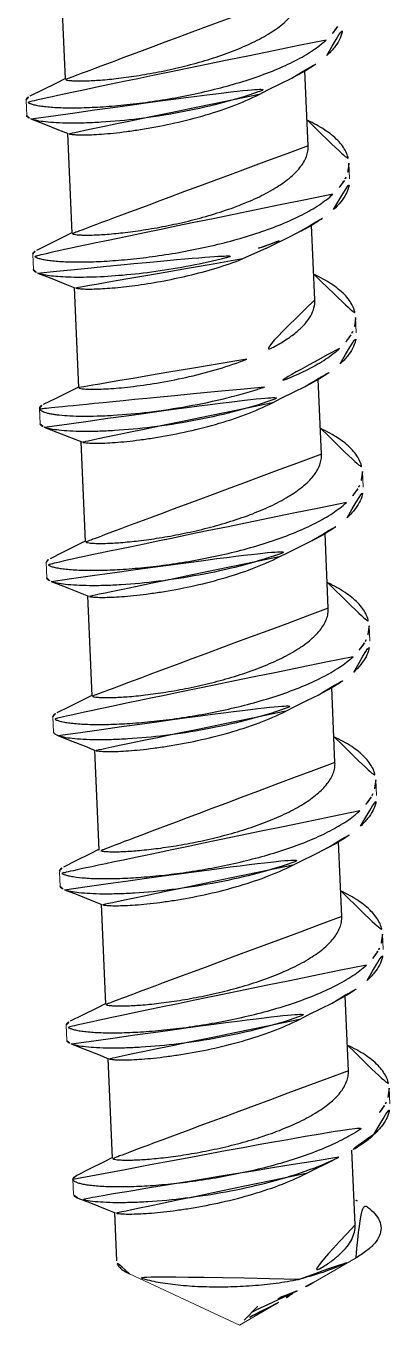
# Model space of a CAD drawing. Extents: x 16296675204 to 16296683393, y -37409618576 to -37409617244.
# Drawn here: x 16296678425.35 to 16296678429.9, y -37409617553.48 to -37409617537.21 of the extents above; entities that cross this region are included whole.
import ezdxf

# ---------------------------------------------------------------- set-up
doc = ezdxf.new("R2010")
doc.units = 0
doc.header["$LTSCALE"] = 10
doc.header["$MEASUREMENT"] = 0
doc.linetypes.add('ACAD_ISO02W100', pattern=[15, 12, -3])
doc.layers.get('0').update_dxf_attribs({"linetype": 'CONTINUOUS'})
doc.layers.add('虚线', color=8, linetype='ACAD_ISO02W100', lineweight=20)

msp = doc.modelspace()

# ---------------------------------------------------------------- linework, layer by layer
at = {"color": 7, "linetype": 'Continuous'}
for p, q in [((16296678425.78232, -37409617536.626328), (16296678425.836651, -37409617537.876808)), ((16296678428.875771, -37409617538.711937), (16296678428.83507, -37409617537.77536)), ((16296678425.75392, -37409617538.511848), (16296678425.875719, -37409617538.560852)), ((16296678425.866211, -37409617538.557022), (16296678425.92054, -37409617539.807503)), ((16296678428.95965, -37409617540.642632), (16296678428.918909, -37409617539.704826)), ((16296678428.346649, -37409617539.999779), (16296678428.0553, -37409617540.129578)), ((16296678425.834101, -37409617540.441063), (16296678425.9596, -37409617540.491539)), ((16296678425.95009, -37409617540.487717), (16296678426.004419, -37409617541.738197)), ((16296678429.043539, -37409617542.573334), (16296678429.00284, -37409617541.636658)), ((16296678425.91798, -37409617542.371758), (16296678426.043489, -37409617542.422234)), ((16296678426.033979, -37409617542.418411), (16296678426.08831, -37409617543.668892)), ((16296678429.12742, -37409617544.504013), (16296678429.086729, -37409617543.567551)), ((16296678426.001869, -37409617544.302452), (16296678426.127371, -37409617544.352928)), ((16296678426.117861, -37409617544.349098), (16296678426.17219, -37409617545.599586)), ((16296678429.211309, -37409617546.434708), (16296678429.17058, -37409617545.497429)), ((16296678425.69154, -37409617546.055687), (16296678425.699961, -37409617546.073448)), ((16296678425.699961, -37409617546.073448), (16296678425.743759, -37409617546.099136)), ((16296678426.085751, -37409617546.233147), (16296678426.21126, -37409617546.283623)), ((16296678426.20174, -37409617546.279793), (16296678426.256069, -37409617547.530281)), ((16296678429.295191, -37409617548.365402), (16296678429.25449, -37409617547.428726)), ((16296678426.2621, -37409617547.536873), (16296678426.256069, -37409617547.530281)), ((16296678425.775459, -37409617547.811073), (16296678425.767031, -37409617547.793312)), ((16296678426.16964, -37409617548.163841), (16296678426.295139, -37409617548.214317)), ((16296678426.285629, -37409617548.210487), (16296678426.33996, -37409617549.460968)), ((16296678429.37907, -37409617550.296097), (16296678429.33839, -37409617549.359642)), ((16296678426.253519, -37409617550.094528), (16296678426.37903, -37409617550.144997)), ((16296678426.369511, -37409617550.141182), (16296678426.42384, -37409617551.391663)), ((16296678429.462959, -37409617552.226791), (16296678429.422279, -37409617551.290558)), ((16296678426.33741, -37409617552.025223), (16296678426.46291, -37409617552.075699)), ((16296678426.4534, -37409617552.071877), (16296678426.47963, -37409617552.675652)), ((16296678428.56551, -37409617553.131882), (16296678428.73831, -37409617553.051491)), ((16296678428.370319, -37409617553.223503), (16296678428.56551, -37409617553.131882)), ((16296678428.503229, -37409617553.19957), (16296678428.495991, -37409617553.203728)), ((16296678428.073851, -37409617553.421577), (16296678428.248341, -37409617553.243492)), ((16296678428.25539, -37409617553.278488), (16296678428.17395, -37409617553.318123)), ((16296678428.25539, -37409617553.278488), (16296678428.281269, -37409617553.265984)), ((16296678428.281269, -37409617553.265984), (16296678428.370319, -37409617553.223503))]:
    msp.add_line(p, q, dxfattribs=at)
for points in [[(16296678425.83481, -37409617537.873177), (16296678425.728571, -37409617537.927063), (16296678425.551041, -37409617538.015663), (16296678425.39587, -37409617538.092033)], [(16296678428.26276, -37409617538.069092), (16296678428.372061, -37409617538.013687), (16296678428.53355, -37409617537.933128), (16296678428.67214, -37409617537.864937)], [(16296678425.408199, -37409617538.376373), (16296678425.57159, -37409617538.439827), (16296678425.75392, -37409617538.511848)], [(16296678425.918699, -37409617539.803871), (16296678425.81245, -37409617539.85775), (16296678425.63493, -37409617539.946358), (16296678425.479759, -37409617540.022728)], [(16296678428.346649, -37409617539.999779), (16296678428.45594, -37409617539.944382), (16296678428.617439, -37409617539.863823), (16296678428.75602, -37409617539.795639)], [(16296678425.492109, -37409617540.307068), (16296678425.649639, -37409617540.368248), (16296678425.834101, -37409617540.441063)], [(16296678426.002581, -37409617541.734573), (16296678425.896339, -37409617541.788437), (16296678425.718809, -37409617541.877052), (16296678425.563641, -37409617541.953423)], [(16296678428.430531, -37409617541.930473), (16296678428.539829, -37409617541.875069), (16296678428.701321, -37409617541.794518), (16296678428.839911, -37409617541.726334)], [(16296678425.575991, -37409617542.237762), (16296678425.733521, -37409617542.298943), (16296678425.91798, -37409617542.371758)], [(16296678426.08646, -37409617543.66526), (16296678425.980221, -37409617543.719139), (16296678425.8027, -37409617543.807747), (16296678425.64752, -37409617543.884109)], [(16296678428.51442, -37409617543.861168), (16296678428.623711, -37409617543.805763), (16296678428.78521, -37409617543.725212), (16296678428.92379, -37409617543.657021)], [(16296678425.65988, -37409617544.168457), (16296678425.81741, -37409617544.229637), (16296678426.001869, -37409617544.302452)], [(16296678426.170349, -37409617545.595947), (16296678426.0641, -37409617545.649834), (16296678425.88658, -37409617545.738426), (16296678425.731409, -37409617545.814796)], [(16296678428.598301, -37409617545.791862), (16296678428.7076, -37409617545.736458), (16296678428.869089, -37409617545.655907), (16296678429.007681, -37409617545.587723)], [(16296678425.743759, -37409617546.099136), (16296678425.901291, -37409617546.160332), (16296678426.085751, -37409617546.233147)], [(16296678428.68219, -37409617547.722557), (16296678428.791479, -37409617547.667152), (16296678428.95298, -37409617547.586594), (16296678429.09156, -37409617547.51841)], [(16296678426.25423, -37409617547.526649), (16296678426.147989, -37409617547.580521), (16296678425.97047, -37409617547.669128), (16296678425.81529, -37409617547.745499)], [(16296678425.82765, -37409617548.029839), (16296678425.98518, -37409617548.091019), (16296678426.16964, -37409617548.163841)], [(16296678426.33812, -37409617549.457336), (16296678426.231871, -37409617549.511223), (16296678426.05435, -37409617549.599823), (16296678425.899179, -37409617549.676193)], [(16296678428.766069, -37409617549.653252), (16296678428.87537, -37409617549.597847), (16296678429.03686, -37409617549.517288), (16296678429.175449, -37409617549.449097)], [(16296678425.91153, -37409617549.960533), (16296678426.069059, -37409617550.021713), (16296678426.253519, -37409617550.094528)], [(16296678426.422001, -37409617551.388031), (16296678426.31576, -37409617551.44191), (16296678426.138241, -37409617551.530518), (16296678425.983061, -37409617551.606888)], [(16296678428.84996, -37409617551.583939), (16296678428.959249, -37409617551.528542), (16296678429.120741, -37409617551.447983), (16296678429.259331, -37409617551.379799)], [(16296678425.99542, -37409617551.891228), (16296678426.152941, -37409617551.952408), (16296678426.33741, -37409617552.025223)]]:
    msp.add_lwpolyline(points, dxfattribs=at)
msp.add_arc((16296678428.54269, -37409617553.833763), 2.130513, 63.614215, 64.7460272, dxfattribs=at)
for points, knots in [([(16296678428.79188, -37409617536.781242), (16296678428.792879, -37409617536.804039), (16296678428.789841, -37409617536.850853), (16296678428.76314, -37409617536.94696), (16296678428.68861, -37409617537.067368), (16296678428.55146, -37409617537.199127), (16296678428.368891, -37409617537.323898), (16296678428.14706, -37409617537.439796), (16296678427.89394, -37409617537.545067), (16296678427.618971, -37409617537.637932), (16296678427.332581, -37409617537.717102), (16296678427.045759, -37409617537.781792), (16296678426.769541, -37409617537.831787), (16296678426.51458, -37409617537.86747), (16296678426.29073, -37409617537.88974), (16296678426.12763, -37409617537.899063), (16296678426.019171, -37409617537.900627), (16296678425.95631, -37409617537.899513), (16296678425.906509, -37409617537.896393), (16296678425.87381, -37409617537.892433), (16296678425.854219, -37409617537.887917), (16296678425.844311, -37409617537.884613), (16296678425.836821, -37409617537.880318), (16296678425.83666, -37409617537.876808)], [0, 0, 0, 0, 0.020473379, 0.041728798, 0.088965914, 0.145235111, 0.211407373, 0.286735407, 0.369456346, 0.45715445, 0.547003048, 0.635953711, 0.72089852, 0.798816075, 0.866904958, 0.922705167, 0.945348959, 0.964216136, 0.979137713, 0.990017197, 0.993933035, 0.996848199, 1, 1, 1, 1]), ([(16296678429.109909, -37409617537.580978), (16296678429.142019, -37409617537.551308), (16296678429.19931, -37409617537.491524), (16296678429.26543, -37409617537.39386), (16296678429.304649, -37409617537.294273), (16296678429.311701, -37409617537.226303), (16296678429.31027, -37409617537.193817)], [0, 0, 0, 0, 0.292041526, 0.550741374, 0.78281625, 1, 1, 1, 1]), ([(16296678429.24317, -37409617537.217361), (16296678429.23457, -37409617537.232117), (16296678429.194201, -37409617537.294312), (16296678429.143379, -37409617537.349243), (16296678429.101521, -37409617537.387909)], [0, 0, 0, 0, 0.230554103, 1, 1, 1, 1]), ([(16296678429.101521, -37409617537.387909), (16296678429.04888, -37409617537.436539), (16296678428.924971, -37409617537.530228), (16296678428.7097, -37409617537.653542), (16296678428.45657, -37409617537.768417), (16296678428.06773, -37409617537.911598), (16296678427.541361, -37409617538.053543), (16296678427.001141, -37409617538.151123), (16296678426.57674, -37409617538.202667), (16296678426.285009, -37409617538.226807), (16296678426.022421, -37409617538.237877), (16296678425.82522, -37409617538.237259), (16296678425.687611, -37409617538.230598), (16296678425.601151, -37409617538.223427), (16296678425.52664, -37409617538.213997), (16296678425.46501, -37409617538.202904), (16296678425.415371, -37409617538.189568), (16296678425.37586, -37409617538.17453), (16296678425.348301, -37409617538.154587), (16296678425.34762, -37409617538.139877)], [0, 0, 0, 0, 0.054597863, 0.117772364, 0.188714815, 0.266126351, 0.433268236, 0.603274144, 0.683953964, 0.758925557, 0.826238258, 0.884142891, 0.909099898, 0.931175109, 0.95025002, 0.966227437, 0.979060216, 0.988785799, 1, 1, 1, 1]), ([(16296678428.67214, -37409617537.864937), (16296678428.756639, -37409617537.823593), (16296678428.90987, -37409617537.7397), (16296678429.05093, -37409617537.635468), (16296678429.109909, -37409617537.580978)], [0, 0, 0, 0, 0.539521217, 1, 1, 1, 1]), ([(16296678425.408211, -37409617538.376373), (16296678425.432421, -37409617538.385712), (16296678425.49275, -37409617538.400719), (16296678425.59894, -37409617538.416168), (16296678425.734409, -37409617538.426613), (16296678425.896811, -37409617538.431152), (16296678426.083509, -37409617538.428917), (16296678426.37192, -37409617538.415497), (16296678426.767309, -37409617538.377838), (16296678427.263491, -37409617538.301292), (16296678427.7652, -37409617538.191551), (16296678428.23904, -37409617538.050926), (16296678428.536091, -37409617537.931534), (16296678428.67214, -37409617537.864937)], [0, 0, 0, 0, 0.023274835, 0.055459237, 0.096230148, 0.145031457, 0.201128559, 0.263646902, 0.403927526, 0.557104088, 0.713663413, 0.864151134, 1, 1, 1, 1]), ([(16296678428.26276, -37409617538.069077), (16296678428.15379, -37409617538.124763), (16296678427.91898, -37409617538.225113), (16296678427.548361, -37409617538.345284), (16296678427.164431, -37409617538.440567), (16296678426.847521, -37409617538.499763), (16296678426.60766, -37409617538.534363), (16296678426.445589, -37409617538.553284), (16296678426.299379, -37409617538.566299), (16296678426.171591, -37409617538.573868), (16296678426.064449, -37409617538.576653), (16296678425.9799, -37409617538.575249), (16296678425.924191, -37409617538.571259), (16296678425.892179, -37409617538.565887), (16296678425.8804, -37409617538.562737), (16296678425.875731, -37409617538.560852)], [0, 0, 0, 0, 0.149149321, 0.310484672, 0.474509807, 0.630988682, 0.703233264, 0.769884543, 0.829849333, 0.882139273, 0.925907836, 0.960437192, 0.985216736, 0.99385246, 1, 1, 1, 1]), ([(16296678425.34762, -37409617538.139877), (16296678425.347429, -37409617538.135857), (16296678425.3498, -37409617538.126717), (16296678425.359819, -37409617538.114594), (16296678425.37557, -37409617538.102676), (16296678425.3885, -37409617538.095642), (16296678425.39587, -37409617538.092033)], [0, 0, 0, 0, 0.169903477, 0.38015767, 0.653504715, 1, 1, 1, 1]), ([(16296678425.35601, -37409617538.332932), (16296678425.35619, -37409617538.336937), (16296678425.35936, -37409617538.34584), (16296678425.370371, -37409617538.357048), (16296678425.387079, -37409617538.367538), (16296678425.40056, -37409617538.373413), (16296678425.408211, -37409617538.376373)], [0, 0, 0, 0, 0.170000844, 0.380271754, 0.653548251, 1, 1, 1, 1]), ([(16296678428.86981, -37409617538.394562), (16296678428.94413, -37409617538.429893), (16296678429.077641, -37409617538.502411), (16296678429.221861, -37409617538.615303), (16296678429.30476, -37409617538.711929), (16296678429.348749, -37409617538.783249), (16296678429.376841, -37409617538.856506), (16296678429.38468, -37409617538.906769), (16296678429.385771, -37409617538.931427)], [0, 0, 0, 0, 0.316990066, 0.583646465, 0.699612004, 0.805856751, 0.904870208, 1, 1, 1, 1]), ([(16296678428.875759, -37409617538.711937), (16296678428.876751, -37409617538.734734), (16296678428.873739, -37409617538.781548), (16296678428.84701, -37409617538.877647), (16296678428.772511, -37409617538.998062), (16296678428.635349, -37409617539.129822), (16296678428.45278, -37409617539.254593), (16296678428.23094, -37409617539.370491), (16296678427.977819, -37409617539.475761), (16296678427.70285, -37409617539.568626), (16296678427.41647, -37409617539.647797), (16296678427.12965, -37409617539.712486), (16296678426.85343, -37409617539.762482), (16296678426.598459, -37409617539.798157), (16296678426.374611, -37409617539.820427), (16296678426.21151, -37409617539.82975), (16296678426.10305, -37409617539.831329), (16296678426.04019, -37409617539.8302), (16296678425.990391, -37409617539.82708), (16296678425.957701, -37409617539.823128), (16296678425.93811, -37409617539.818611), (16296678425.9282, -37409617539.815308), (16296678425.920691, -37409617539.811012), (16296678425.92054, -37409617539.807503)], [0, 0, 0, 0, 0.020473109, 0.041728852, 0.088964898, 0.145233819, 0.211407294, 0.286736722, 0.36945788, 0.457155013, 0.547002835, 0.63595387, 0.720899785, 0.798817581, 0.86690496, 0.922702885, 0.945351231, 0.964212898, 0.979139644, 0.990015343, 0.993929586, 0.996847636, 1, 1, 1, 1]), ([(16296678429.385771, -37409617538.931427), (16296678429.38706, -37409617538.960808), (16296678429.381639, -37409617539.021812), (16296678429.361429, -37409617539.079422), (16296678429.348289, -37409617539.107567)], [0, 0, 0, 0, 0.486192478, 1, 1, 1, 1]), ([(16296678429.19379, -37409617539.511673), (16296678429.225901, -37409617539.482018), (16296678429.28315, -37409617539.422249), (16296678429.34926, -37409617539.324654), (16296678429.388491, -37409617539.225121), (16296678429.395571, -37409617539.157188), (16296678429.394159, -37409617539.124718)], [0, 0, 0, 0, 0.292048077, 0.550747257, 0.782820688, 1, 1, 1, 1]), ([(16296678429.328091, -37409617539.146263), (16296678429.319481, -37409617539.161171), (16296678429.278931, -37409617539.224083), (16296678429.227659, -37409617539.279572), (16296678429.1854, -37409617539.318604)], [0, 0, 0, 0, 0.230375107, 1, 1, 1, 1]), ([(16296678429.348289, -37409617539.107567), (16296678429.346781, -37409617539.110817), (16296678429.340481, -37409617539.123932), (16296678429.33358, -37409617539.136757), (16296678429.328091, -37409617539.146263)], [0, 0, 0, 0, 0.245966155, 1, 1, 1, 1]), ([(16296678429.1854, -37409617539.318604), (16296678429.132759, -37409617539.367233), (16296678429.008829, -37409617539.460938), (16296678428.793539, -37409617539.584259), (16296678428.540371, -37409617539.69915), (16296678428.151489, -37409617539.842331), (16296678427.62509, -37409617539.984268), (16296678427.084841, -37409617540.081833), (16296678426.660431, -37409617540.133377), (16296678426.3687, -37409617540.157516), (16296678426.106131, -37409617540.168579), (16296678425.908951, -37409617540.167953), (16296678425.771379, -37409617540.161293), (16296678425.684931, -37409617540.154114), (16296678425.610439, -37409617540.144676), (16296678425.54883, -37409617540.133583), (16296678425.499201, -37409617540.120239), (16296678425.4597, -37409617540.105209), (16296678425.432159, -37409617540.085251), (16296678425.431499, -37409617540.070549)], [0, 0, 0, 0, 0.054600543, 0.117783657, 0.188737132, 0.266159541, 0.433309613, 0.60331789, 0.684002339, 0.758972711, 0.826278771, 0.884173677, 0.909125167, 0.931195935, 0.950266523, 0.966240412, 0.979069487, 0.988791659, 1, 1, 1, 1]), ([(16296678428.75602, -37409617539.795639), (16296678428.840509, -37409617539.754288), (16296678428.99375, -37409617539.670403), (16296678429.1348, -37409617539.56617), (16296678429.19379, -37409617539.511673)], [0, 0, 0, 0, 0.53945091, 1, 1, 1, 1]), ([(16296678428.25597, -37409617539.996498), (16296678428.30092, -37409617539.981529), (16296678428.47061, -37409617539.92244), (16296678428.637171, -37409617539.853813), (16296678428.75602, -37409617539.795639)], [0, 0, 0, 0, 0.263643768, 1, 1, 1, 1]), ([(16296678425.431499, -37409617540.070549), (16296678425.43132, -37409617540.066544), (16296678425.433701, -37409617540.057388), (16296678425.44371, -37409617540.045273), (16296678425.459459, -37409617540.033363), (16296678425.472389, -37409617540.026329), (16296678425.47975, -37409617540.022728)], [0, 0, 0, 0, 0.169915353, 0.380200073, 0.6535533, 1, 1, 1, 1]), ([(16296678425.492121, -37409617540.307068), (16296678425.512199, -37409617540.314819), (16296678425.56101, -37409617540.327873), (16296678425.646021, -37409617540.342087), (16296678425.752781, -37409617540.352867), (16296678425.93454, -37409617540.362396), (16296678426.204809, -37409617540.360443), (16296678426.570391, -37409617540.337303), (16296678426.97776, -37409617540.290573), (16296678427.406981, -37409617540.219254), (16296678427.83712, -37409617540.123573), (16296678428.11911, -37409617540.042084), (16296678428.25597, -37409617539.996498)], [0, 0, 0, 0, 0.023014529, 0.053783274, 0.092115092, 0.13766088, 0.248319327, 0.380822512, 0.529134388, 0.68649583, 0.845784146, 1, 1, 1, 1]), ([(16296678428.0553, -37409617540.129578), (16296678427.94648, -37409617540.172119), (16296678427.721951, -37409617540.248711), (16296678427.37944, -37409617540.340736), (16296678427.040091, -37409617540.412041), (16296678426.72267, -37409617540.46254), (16296678426.47974, -37409617540.489594), (16296678426.30958, -37409617540.501717), (16296678426.204451, -37409617540.506233), (16296678426.11643, -37409617540.507156), (16296678426.04677, -37409617540.504967), (16296678426.00062, -37409617540.500931), (16296678425.97374, -37409617540.496017), (16296678425.96368, -37409617540.493187), (16296678425.95961, -37409617540.491539)], [0, 0, 0, 0, 0.163619595, 0.331822259, 0.496383853, 0.648977094, 0.781754885, 0.838514165, 0.887839372, 0.92908934, 0.961746733, 0.985430199, 0.993851252, 1, 1, 1, 1]), ([(16296678425.43989, -37409617540.263649), (16296678425.440081, -37409617540.26767), (16296678425.44326, -37409617540.276558), (16296678425.454281, -37409617540.287758), (16296678425.470989, -37409617540.298241), (16296678425.48447, -37409617540.304123), (16296678425.492121, -37409617540.307068)], [0, 0, 0, 0, 0.169972294, 0.380251106, 0.653586153, 1, 1, 1, 1]), ([(16296678428.952669, -37409617540.32476), (16296678429.027149, -37409617540.360123), (16296678429.16095, -37409617540.432709), (16296678429.3055, -37409617540.545753), (16296678429.388571, -37409617540.642509), (16296678429.43264, -37409617540.713943), (16296678429.46077, -37409617540.787308), (16296678429.46858, -37409617540.837631), (16296678429.46966, -37409617540.862343)], [0, 0, 0, 0, 0.317069623, 0.583760876, 0.699715129, 0.805931528, 0.904908301, 1, 1, 1, 1]), ([(16296678428.95965, -37409617540.642632), (16296678428.961109, -37409617540.676064), (16296678428.952841, -37409617540.746384), (16296678428.908689, -37409617540.848534), (16296678428.83527, -37409617540.948036), (16296678428.73469, -37409617541.044456), (16296678428.60899, -37409617541.137413), (16296678428.40288, -37409617541.260422), (16296678428.230841, -37409617541.337212), (16296678428.109831, -37409617541.384529)], [0, 0, 0, 0, 0.084468713, 0.175528037, 0.278039555, 0.394648873, 0.526115147, 0.671938529, 1, 1, 1, 1]), ([(16296678429.46966, -37409617540.862343), (16296678429.47093, -37409617540.89151), (16296678429.46557, -37409617540.952057), (16296678429.44562, -37409617541.009277), (16296678429.43265, -37409617541.037247)], [0, 0, 0, 0, 0.486351794, 1, 1, 1, 1]), ([(16296678429.27767, -37409617541.442368), (16296678429.309799, -37409617541.412689), (16296678429.36709, -37409617541.35289), (16296678429.43322, -37409617541.255234), (16296678429.472429, -37409617541.155632), (16296678429.479469, -37409617541.087646), (16296678429.478041, -37409617541.055161)], [0, 0, 0, 0, 0.292051707, 0.550748806, 0.782818398, 1, 1, 1, 1]), ([(16296678429.410339, -37409617541.079773), (16296678429.401751, -37409617541.094429), (16296678429.36149, -37409617541.156227), (16296678429.310921, -37409617541.210838), (16296678429.269291, -37409617541.249298)], [0, 0, 0, 0, 0.230654947, 1, 1, 1, 1]), ([(16296678429.43265, -37409617541.037247), (16296678429.431, -37409617541.040817), (16296678429.42408, -37409617541.055252), (16296678429.416451, -37409617541.069344), (16296678429.410339, -37409617541.079773)], [0, 0, 0, 0, 0.245565464, 1, 1, 1, 1]), ([(16296678429.269291, -37409617541.249298), (16296678429.21599, -37409617541.298531), (16296678429.090349, -37409617541.393318), (16296678428.87191, -37409617541.517853), (16296678428.614929, -37409617541.63372), (16296678428.429251, -37409617541.701553), (16296678428.33147, -37409617541.734123)], [0, 0, 0, 0, 0.204888905, 0.442210902, 0.708951981, 1, 1, 1, 1]), ([(16296678428.109831, -37409617541.384529), (16296678427.99441, -37409617541.429649), (16296678427.75622, -37409617541.510223), (16296678427.3937, -37409617541.605507), (16296678427.037279, -37409617541.677567), (16296678426.753759, -37409617541.71991), (16296678426.546709, -37409617541.742561), (16296678426.412161, -37409617541.753693), (16296678426.294399, -37409617541.760078), (16296678426.19533, -37409617541.762253), (16296678426.116329, -37409617541.760773), (16296678426.058969, -37409617541.756554), (16296678426.02442, -37409617541.750557), (16296678426.00856, -37409617541.744507), (16296678426.004511, -37409617541.740097), (16296678426.004431, -37409617541.738197)], [0, 0, 0, 0, 0.172480272, 0.34952702, 0.521413894, 0.678347525, 0.748337476, 0.811271997, 0.866244616, 0.912441095, 0.949215814, 0.976059777, 0.99272841, 0.997353392, 1, 1, 1, 1]), ([(16296678428.839911, -37409617541.726334), (16296678428.9244, -37409617541.684967), (16296678429.077641, -37409617541.601089), (16296678429.218691, -37409617541.496857), (16296678429.27767, -37409617541.442368)], [0, 0, 0, 0, 0.539499968, 1, 1, 1, 1]), ([(16296678428.33147, -37409617541.734123), (16296678428.176821, -37409617541.785622), (16296678427.858, -37409617541.87603), (16296678427.373819, -37409617541.978127), (16296678426.897659, -37409617542.049362), (16296678426.518921, -37409617542.084503), (16296678426.24231, -37409617542.097168), (16296678426.062309, -37409617542.099426), (16296678425.904671, -37409617542.095383), (16296678425.788521, -37409617542.087013), (16296678425.708759, -37409617542.077263), (16296678425.659149, -37409617542.069199), (16296678425.61669, -37409617542.060143), (16296678425.58153, -37409617542.050194), (16296678425.553699, -37409617542.039513), (16296678425.53322, -37409617542.028084), (16296678425.51965, -37409617542.015862), (16296678425.515591, -37409617542.005768), (16296678425.51539, -37409617542.001266)], [0, 0, 0, 0, 0.169969886, 0.345127085, 0.515660394, 0.671738197, 0.74149642, 0.804356511, 0.859406159, 0.905882318, 0.925710051, 0.943188311, 0.958273757, 0.970953616, 0.981258983, 0.989287038, 0.995306043, 1, 1, 1, 1]), ([(16296678425.576, -37409617542.237762), (16296678425.60021, -37409617542.247101), (16296678425.660549, -37409617542.262123), (16296678425.76676, -37409617542.277573), (16296678425.902241, -37409617542.288002), (16296678426.06465, -37409617542.292526), (16296678426.251369, -37409617542.290314), (16296678426.53978, -37409617542.276878), (16296678426.935169, -37409617542.239212), (16296678427.43133, -37409617542.162666), (16296678427.933029, -37409617542.052917), (16296678428.406851, -37409617541.912308), (16296678428.703871, -37409617541.792923), (16296678428.839911, -37409617541.726334)], [0, 0, 0, 0, 0.023277942, 0.0554649, 0.096239823, 0.145048108, 0.201149802, 0.263671785, 0.403950559, 0.557120703, 0.713681163, 0.864163486, 1, 1, 1, 1]), ([(16296678425.51539, -37409617542.001266), (16296678425.515209, -37409617541.997253), (16296678425.51757, -37409617541.988113), (16296678425.52758, -37409617541.975967), (16296678425.543341, -37409617541.964073), (16296678425.556271, -37409617541.957024), (16296678425.563641, -37409617541.953407)], [0, 0, 0, 0, 0.169906992, 0.380145026, 0.653498445, 1, 1, 1, 1]), ([(16296678428.430531, -37409617541.930473), (16296678428.32156, -37409617541.986153), (16296678428.08675, -37409617542.086487), (16296678427.716129, -37409617542.206673), (16296678427.33219, -37409617542.301964), (16296678427.01528, -37409617542.361153), (16296678426.77541, -37409617542.395737), (16296678426.61335, -37409617542.414673), (16296678426.467131, -37409617542.427689), (16296678426.33934, -37409617542.435249), (16296678426.23221, -37409617542.438042), (16296678426.147659, -37409617542.436638), (16296678426.091961, -37409617542.432648), (16296678426.05995, -37409617542.427269), (16296678426.04817, -37409617542.424133), (16296678426.043489, -37409617542.422234)], [0, 0, 0, 0, 0.149150169, 0.310486837, 0.474513135, 0.630992301, 0.703238111, 0.769888065, 0.829853885, 0.882142426, 0.925910121, 0.960439367, 0.985215964, 0.993851966, 1, 1, 1, 1]), ([(16296678425.523781, -37409617542.194344), (16296678425.52396, -37409617542.198357), (16296678425.527149, -37409617542.207237), (16296678425.53816, -37409617542.218452), (16296678425.554871, -37409617542.228943), (16296678425.56835, -37409617542.23481), (16296678425.576, -37409617542.237762)], [0, 0, 0, 0, 0.170001417, 0.38031259, 0.653588561, 1, 1, 1, 1]), ([(16296678429.037609, -37409617542.255959), (16296678429.111919, -37409617542.291283), (16296678429.24542, -37409617542.363808), (16296678429.389641, -37409617542.476692), (16296678429.472521, -37409617542.573311), (16296678429.51651, -37409617542.644623), (16296678429.544609, -37409617542.717873), (16296678429.552441, -37409617542.76812), (16296678429.55353, -37409617542.792793)], [0, 0, 0, 0, 0.317000232, 0.583666773, 0.699629161, 0.805867642, 0.904875914, 1, 1, 1, 1]), ([(16296678429.04353, -37409617542.573334), (16296678429.044519, -37409617542.596123), (16296678429.041519, -37409617542.642937), (16296678429.014771, -37409617542.739037), (16296678428.940281, -37409617542.859451), (16296678428.80312, -37409617542.991211), (16296678428.62055, -37409617543.115982), (16296678428.39872, -37409617543.23188), (16296678428.14559, -37409617543.337143), (16296678427.870621, -37409617543.430008), (16296678427.58424, -37409617543.509178), (16296678427.297421, -37409617543.573883), (16296678427.0212, -37409617543.623871), (16296678426.76623, -37409617543.659554), (16296678426.542379, -37409617543.681824), (16296678426.37928, -37409617543.691139), (16296678426.270821, -37409617543.692711), (16296678426.20796, -37409617543.691589), (16296678426.158159, -37409617543.688469), (16296678426.125469, -37409617543.684509), (16296678426.105881, -37409617543.679993), (16296678426.09597, -37409617543.676697), (16296678426.088461, -37409617543.672401), (16296678426.08831, -37409617543.668892)], [0, 0, 0, 0, 0.020473002, 0.041729138, 0.088965208, 0.145233793, 0.211406747, 0.286736229, 0.369457741, 0.457155141, 0.54700295, 0.635953768, 0.720899608, 0.798817914, 0.866905807, 0.922703783, 0.945350945, 0.964213393, 0.979140238, 0.990015267, 0.993930377, 0.996848763, 1, 1, 1, 1]), ([(16296678429.55353, -37409617542.792793), (16296678429.554831, -37409617542.822083), (16296678429.54945, -37409617542.882912), (16296678429.52936, -37409617542.940376), (16296678429.516291, -37409617542.968483)], [0, 0, 0, 0, 0.486262534, 1, 1, 1, 1]), ([(16296678429.361561, -37409617543.373062), (16296678429.393681, -37409617543.343391), (16296678429.45096, -37409617543.2836), (16296678429.51708, -37409617543.185959), (16296678429.556299, -37409617543.086372), (16296678429.563351, -37409617543.01841), (16296678429.56193, -37409617542.985924)], [0, 0, 0, 0, 0.292042019, 0.550739331, 0.782814934, 1, 1, 1, 1]), ([(16296678429.495171, -37409617543.008827), (16296678429.48657, -37409617543.023643), (16296678429.44615, -37409617543.086082), (16296678429.395161, -37409617543.141197), (16296678429.35317, -37409617543.179993)], [0, 0, 0, 0, 0.230493294, 1, 1, 1, 1]), ([(16296678429.516291, -37409617542.968483), (16296678429.514709, -37409617542.971863), (16296678429.508141, -37409617542.98555), (16296678429.500931, -37409617542.998932), (16296678429.495171, -37409617543.008827)], [0, 0, 0, 0, 0.245792502, 1, 1, 1, 1]), ([(16296678429.35317, -37409617543.179993), (16296678429.300529, -37409617543.228622), (16296678429.17662, -37409617543.322311), (16296678428.961361, -37409617543.445633), (16296678428.70822, -37409617543.560501), (16296678428.31937, -37409617543.703682), (16296678427.792999, -37409617543.845619), (16296678427.25279, -37409617543.943192), (16296678426.828381, -37409617543.994751), (16296678426.536659, -37409617544.01889), (16296678426.274059, -37409617544.029961), (16296678426.07687, -37409617544.029343), (16296678425.93926, -37409617544.022682), (16296678425.8528, -37409617544.015511), (16296678425.778299, -37409617544.006088), (16296678425.716669, -37409617543.994972), (16296678425.66703, -37409617543.981644), (16296678425.62751, -37409617543.966614), (16296678425.599951, -37409617543.946671), (16296678425.59927, -37409617543.931961)], [0, 0, 0, 0, 0.054597986, 0.117772217, 0.188715866, 0.266129497, 0.433272362, 0.603276075, 0.683956074, 0.75892818, 0.826240366, 0.884144047, 0.90910043, 0.931175064, 0.950249452, 0.966226519, 0.979059587, 0.988785469, 1, 1, 1, 1]), ([(16296678428.92379, -37409617543.657021), (16296678429.008289, -37409617543.615662), (16296678429.16153, -37409617543.531776), (16296678429.30258, -37409617543.427544), (16296678429.361561, -37409617543.373062)], [0, 0, 0, 0, 0.539524449, 1, 1, 1, 1]), ([(16296678425.65988, -37409617544.168449), (16296678425.684099, -37409617544.177803), (16296678425.74444, -37409617544.19281), (16296678425.850639, -37409617544.208252), (16296678425.986111, -37409617544.218697), (16296678426.14851, -37409617544.223228), (16296678426.335211, -37409617544.221001), (16296678426.62361, -37409617544.207581), (16296678427.018999, -37409617544.169907), (16296678427.515169, -37409617544.093369), (16296678428.01687, -37409617543.983627), (16296678428.4907, -37409617543.84301), (16296678428.787741, -37409617543.72361), (16296678428.92379, -37409617543.657021)], [0, 0, 0, 0, 0.023277451, 0.055464633, 0.09623774, 0.14503984, 0.201136904, 0.263654313, 0.403933677, 0.557110773, 0.713667872, 0.864152084, 1, 1, 1, 1]), ([(16296678425.59927, -37409617543.931961), (16296678425.599091, -37409617543.927948), (16296678425.60146, -37409617543.918793), (16296678425.611469, -37409617543.906662), (16296678425.62722, -37409617543.894753), (16296678425.64015, -37409617543.887718), (16296678425.64752, -37409617543.884109)], [0, 0, 0, 0, 0.16990336, 0.380157728, 0.653503805, 1, 1, 1, 1]), ([(16296678428.51442, -37409617543.861168), (16296678428.405451, -37409617543.91684), (16296678428.170641, -37409617544.017189), (16296678427.800011, -37409617544.137352), (16296678427.416071, -37409617544.232651), (16296678427.099159, -37409617544.29184), (16296678426.859301, -37409617544.326439), (16296678426.697241, -37409617544.345367), (16296678426.55101, -37409617544.358383), (16296678426.423229, -37409617544.365952), (16296678426.31609, -37409617544.368729), (16296678426.231541, -37409617544.36734), (16296678426.175831, -37409617544.363327), (16296678426.143829, -37409617544.357971), (16296678426.13205, -37409617544.35482), (16296678426.12738, -37409617544.352928)], [0, 0, 0, 0, 0.149151547, 0.310488778, 0.474514623, 0.630994236, 0.703239379, 0.769892041, 0.82985295, 0.88214777, 0.925908982, 0.960442813, 0.985217861, 0.993857596, 1, 1, 1, 1]), ([(16296678425.60766, -37409617544.124992), (16296678425.60784, -37409617544.129013), (16296678425.61101, -37409617544.137909), (16296678425.622021, -37409617544.149117), (16296678425.638741, -37409617544.159622), (16296678425.652229, -37409617544.165497), (16296678425.65988, -37409617544.168449)], [0, 0, 0, 0, 0.169972429, 0.380207642, 0.653495903, 1, 1, 1, 1]), ([(16296678429.12121, -37409617544.186523), (16296678429.19556, -37409617544.221848), (16296678429.32914, -37409617544.294388), (16296678429.47344, -37409617544.407303), (16296678429.556379, -37409617544.50396), (16296678429.600401, -37409617544.575302), (16296678429.6285, -37409617544.648598), (16296678429.636339, -37409617544.698868), (16296678429.637421, -37409617544.723549)], [0, 0, 0, 0, 0.31700398, 0.58366878, 0.699633119, 0.805873057, 0.904878898, 1, 1, 1, 1]), ([(16296678429.12742, -37409617544.504013), (16296678429.12841, -37409617544.52681), (16296678429.12538, -37409617544.573624), (16296678429.09868, -37409617544.669739), (16296678429.024151, -37409617544.790138), (16296678428.886999, -37409617544.921898), (16296678428.70443, -37409617545.046669), (16296678428.482599, -37409617545.162567), (16296678428.229481, -37409617545.267838), (16296678427.9545, -37409617545.360703), (16296678427.668119, -37409617545.439873), (16296678427.3813, -37409617545.50457), (16296678427.10508, -37409617545.554558), (16296678426.850121, -37409617545.59024), (16296678426.62627, -37409617545.612511), (16296678426.463169, -37409617545.621834), (16296678426.3547, -37409617545.623413), (16296678426.291849, -37409617545.622276), (16296678426.242041, -37409617545.619164), (16296678426.209351, -37409617545.615196), (16296678426.18976, -37409617545.610687), (16296678426.179859, -37409617545.607384), (16296678426.17235, -37409617545.603104), (16296678426.17219, -37409617545.599586)], [0, 0, 0, 0, 0.020473564, 0.04172826, 0.088965556, 0.145235416, 0.211408292, 0.286736393, 0.36945677, 0.457154207, 0.547002859, 0.635953903, 0.72089867, 0.798815541, 0.866903441, 0.922703135, 0.9453491, 0.964214973, 0.979136713, 0.990017623, 0.993931108, 0.99684619, 1, 1, 1, 1]), ([(16296678429.637421, -37409617544.723549), (16296678429.63871, -37409617544.752876), (16296678429.63331, -37409617544.813766), (16296678429.613159, -37409617544.871307), (16296678429.60006, -37409617544.899422)], [0, 0, 0, 0, 0.486228803, 1, 1, 1, 1]), ([(16296678429.60006, -37409617544.899422), (16296678429.598499, -37409617544.902763), (16296678429.59201, -37409617544.916283), (16296678429.58489, -37409617544.929482), (16296678429.57922, -37409617544.939262)], [0, 0, 0, 0, 0.245845959, 1, 1, 1, 1]), ([(16296678429.44544, -37409617545.303757), (16296678429.477551, -37409617545.274094), (16296678429.534821, -37409617545.214317), (16296678429.600929, -37409617545.116707), (16296678429.64015, -37409617545.017174), (16296678429.64723, -37409617544.949226), (16296678429.645809, -37409617544.916763)], [0, 0, 0, 0, 0.292052229, 0.550751429, 0.782822512, 1, 1, 1, 1]), ([(16296678429.57922, -37409617544.939262), (16296678429.57061, -37409617544.954086), (16296678429.530161, -37409617545.016632), (16296678429.479111, -37409617545.071838), (16296678429.437059, -37409617545.110687)], [0, 0, 0, 0, 0.23046739, 1, 1, 1, 1]), ([(16296678429.437059, -37409617545.110687), (16296678429.384411, -37409617545.159317), (16296678429.260481, -37409617545.253021), (16296678429.04517, -37409617545.37635), (16296678428.791981, -37409617545.491249), (16296678428.40308, -37409617545.63443), (16296678427.876659, -37409617545.77636), (16296678427.336399, -37409617545.873932), (16296678426.91197, -37409617545.925484), (16296678426.620251, -37409617545.9496), (16296678426.357691, -37409617545.960663), (16296678426.160521, -37409617545.96003), (16296678426.022949, -37409617545.953362), (16296678425.93652, -37409617545.94619), (16296678425.86204, -37409617545.93676), (16296678425.80043, -37409617545.925636), (16296678425.750811, -37409617545.912308), (16296678425.71133, -37409617545.897278), (16296678425.6838, -37409617545.877296), (16296678425.683161, -37409617545.862617)], [0, 0, 0, 0, 0.054603244, 0.117790983, 0.188748185, 0.266174072, 0.433328141, 0.603342662, 0.684027826, 0.758996965, 0.826299971, 0.88419148, 0.909141168, 0.931210114, 0.950278412, 0.96625021, 0.979076455, 0.988795864, 1, 1, 1, 1]), ([(16296678429.007681, -37409617545.587723), (16296678429.092171, -37409617545.546356), (16296678429.245411, -37409617545.462479), (16296678429.386459, -37409617545.358238), (16296678429.44544, -37409617545.303757)], [0, 0, 0, 0, 0.539494874, 1, 1, 1, 1]), ([(16296678425.74378, -37409617546.099136), (16296678425.76799, -37409617546.108498), (16296678425.828341, -37409617546.123497), (16296678425.934549, -37409617546.138947), (16296678426.07003, -37409617546.149384), (16296678426.232441, -37409617546.153923), (16296678426.419149, -37409617546.151703), (16296678426.70755, -37409617546.13826), (16296678427.10294, -37409617546.100601), (16296678427.59911, -37409617546.024063), (16296678428.100809, -37409617545.914307), (16296678428.574619, -37409617545.773689), (16296678428.871639, -37409617545.654297), (16296678429.007681, -37409617545.587723)], [0, 0, 0, 0, 0.023283223, 0.05546621, 0.09624573, 0.145052013, 0.201149906, 0.263670519, 0.403945888, 0.55712444, 0.713687283, 0.864163515, 1, 1, 1, 1]), ([(16296678425.683161, -37409617545.862617), (16296678425.68298, -37409617545.858597), (16296678425.68536, -37409617545.849457), (16296678425.695379, -37409617545.837341), (16296678425.711121, -37409617545.825439), (16296678425.724039, -37409617545.818413), (16296678425.731409, -37409617545.814796)], [0, 0, 0, 0, 0.16992357, 0.38022582, 0.65358107, 1, 1, 1, 1]), ([(16296678428.598301, -37409617545.791862), (16296678428.48934, -37409617545.847527), (16296678428.25453, -37409617545.947884), (16296678427.883909, -37409617546.068047), (16296678427.499981, -37409617546.163338), (16296678427.183081, -37409617546.222527), (16296678426.943211, -37409617546.257133), (16296678426.781151, -37409617546.276047), (16296678426.63493, -37409617546.28907), (16296678426.507139, -37409617546.296638), (16296678426.4, -37409617546.299431), (16296678426.315451, -37409617546.298027), (16296678426.259729, -37409617546.294029), (16296678426.22772, -37409617546.288658), (16296678426.215931, -37409617546.285507), (16296678426.21126, -37409617546.283623)], [0, 0, 0, 0, 0.149146896, 0.310480309, 0.47450344, 0.630980145, 0.703226469, 0.769875206, 0.829841981, 0.882131615, 0.92589884, 0.960430965, 0.98521186, 0.9938523, 1, 1, 1, 1]), ([(16296678429.20429, -37409617546.116821), (16296678429.27877, -37409617546.152184), (16296678429.41258, -37409617546.22477), (16296678429.557131, -37409617546.337807), (16296678429.640209, -37409617546.43457), (16296678429.68428, -37409617546.505989), (16296678429.71242, -37409617546.579353), (16296678429.72024, -37409617546.629677), (16296678429.72131, -37409617546.654381)], [0, 0, 0, 0, 0.317074859, 0.583767401, 0.69972188, 0.805937477, 0.904912273, 1, 1, 1, 1]), ([(16296678429.2113, -37409617546.434708), (16296678429.212259, -37409617546.456863), (16296678429.20948, -37409617546.502312), (16296678429.184401, -37409617546.595528), (16296678429.1143, -37409617546.71257), (16296678428.98444, -37409617546.841187), (16296678428.84499, -37409617546.939491), (16296678428.7143, -37409617547.015511), (16296678428.563881, -37409617547.092796), (16296678428.357679, -37409617547.181473), (16296678428.09334, -37409617547.274139), (16296678427.816191, -37409617547.354027), (16296678427.536289, -37409617547.420357), (16296678427.263809, -37409617547.472763), (16296678427.00868, -37409617547.511459), (16296678426.78023, -37409617547.537163), (16296678426.610331, -37409617547.549438), (16296678426.494011, -37409617547.553497), (16296678426.423401, -37409617547.554024), (16296678426.36488, -37409617547.552452), (16296678426.31881, -37409617547.549248), (16296678426.285891, -37409617547.54451), (16296678426.26816, -37409617547.5401), (16296678426.2621, -37409617547.536873)], [0, 0, 0, 0, 0.019949674, 0.040622226, 0.086348835, 0.140533423, 0.204107457, 0.239292727, 0.276520643, 0.356191232, 0.440992957, 0.528376955, 0.61556515, 0.699693723, 0.777943317, 0.847660759, 0.90646861, 0.931142014, 0.952365898, 0.969972679, 0.983823942, 0.993829037, 1, 1, 1, 1]), ([(16296678429.72131, -37409617546.654381), (16296678429.72258, -37409617546.683563), (16296678429.71723, -37409617546.744118), (16296678429.697281, -37409617546.801353), (16296678429.684311, -37409617546.82933)], [0, 0, 0, 0, 0.486349005, 1, 1, 1, 1]), ([(16296678429.684311, -37409617546.82933), (16296678429.68265, -37409617546.832901), (16296678429.67573, -37409617546.847343), (16296678429.668091, -37409617546.861443), (16296678429.661989, -37409617546.871857)], [0, 0, 0, 0, 0.245563423, 1, 1, 1, 1]), ([(16296678429.529329, -37409617547.234451), (16296678429.561449, -37409617547.204773), (16296678429.618731, -37409617547.144974), (16296678429.68486, -37409617547.047333), (16296678429.72407, -37409617546.947731), (16296678429.731131, -37409617546.879761), (16296678429.729691, -37409617546.847267)], [0, 0, 0, 0, 0.292045552, 0.550743366, 0.782816347, 1, 1, 1, 1]), ([(16296678429.661989, -37409617546.871857), (16296678429.653391, -37409617546.886528), (16296678429.61314, -37409617546.948318), (16296678429.562571, -37409617547.002922), (16296678429.520941, -37409617547.041382)], [0, 0, 0, 0, 0.230656596, 1, 1, 1, 1]), ([(16296678429.520941, -37409617547.041382), (16296678429.47015, -37409617547.088287), (16296678429.35117, -37409617547.178879), (16296678429.14488, -37409617547.298653), (16296678428.90271, -37409617547.410637), (16296678428.530239, -37409617547.551064), (16296678428.023451, -37409617547.69223), (16296678427.50065, -37409617547.791527), (16296678427.085859, -37409617547.846359), (16296678426.79631, -37409617547.873787), (16296678426.53163, -37409617547.888718), (16296678426.2987, -37409617547.892113), (16296678426.10363, -37409617547.885193), (16296678425.96719, -37409617547.871567), (16296678425.88114, -37409617547.855507), (16296678425.834181, -37409617547.842941), (16296678425.79953, -37409617547.829224), (16296678425.781429, -37409617547.817497), (16296678425.775459, -37409617547.811073)], [0, 0, 0, 0, 0.052925578, 0.113929582, 0.182305603, 0.256900525, 0.41842685, 0.584226952, 0.663827556, 0.73862395, 0.806797547, 0.866691075, 0.916864198, 0.956159758, 0.97147833, 0.983842928, 0.993284766, 1, 1, 1, 1]), ([(16296678429.09156, -37409617547.51841), (16296678429.17606, -37409617547.477051), (16296678429.32929, -37409617547.393173), (16296678429.47035, -37409617547.288933), (16296678429.529329, -37409617547.234451)], [0, 0, 0, 0, 0.539503301, 1, 1, 1, 1]), ([(16296678425.82765, -37409617548.029839), (16296678425.85187, -37409617548.039177), (16296678425.91221, -37409617548.054192), (16296678426.01841, -37409617548.069641), (16296678426.153891, -37409617548.080093), (16296678426.316299, -37409617548.084618), (16296678426.50301, -37409617548.08239), (16296678426.79142, -37409617548.068962), (16296678427.18681, -37409617548.031303), (16296678427.68297, -37409617547.95475), (16296678428.184669, -37409617547.845001), (16296678428.658489, -37409617547.704391), (16296678428.955521, -37409617547.584991), (16296678429.09156, -37409617547.51841)], [0, 0, 0, 0, 0.023278161, 0.055464345, 0.096238152, 0.145044978, 0.201145712, 0.263667008, 0.403946744, 0.557117268, 0.713676107, 0.864160027, 1, 1, 1, 1]), ([(16296678425.76705, -37409617547.793312), (16296678425.76687, -37409617547.789291), (16296678425.76926, -37409617547.780151), (16296678425.779261, -37409617547.768021), (16296678425.79501, -37409617547.756126), (16296678425.80793, -37409617547.7491), (16296678425.81529, -37409617547.745499)], [0, 0, 0, 0, 0.170002224, 0.380284964, 0.653627633, 1, 1, 1, 1]), ([(16296678428.68219, -37409617547.722557), (16296678428.573219, -37409617547.778221), (16296678428.338409, -37409617547.878578), (16296678427.967779, -37409617547.998741), (16296678427.583839, -37409617548.094032), (16296678427.266939, -37409617548.153229), (16296678427.027069, -37409617548.18782), (16296678426.865, -37409617548.206757), (16296678426.718781, -37409617548.219757), (16296678426.591, -37409617548.227333), (16296678426.48386, -37409617548.230118), (16296678426.399309, -37409617548.228722), (16296678426.343611, -37409617548.224716), (16296678426.3116, -37409617548.219353), (16296678426.29982, -37409617548.216209), (16296678426.295151, -37409617548.21431)], [0, 0, 0, 0, 0.149151641, 0.310488822, 0.474514879, 0.630994891, 0.703239224, 0.769892709, 0.829853406, 0.88214752, 0.925910242, 0.960442242, 0.985219482, 0.993857283, 1, 1, 1, 1]), ([(16296678425.775431, -37409617547.98642), (16296678425.77562, -37409617547.99044), (16296678425.778799, -37409617547.999329), (16296678425.78982, -37409617548.010529), (16296678425.80653, -37409617548.021011), (16296678425.820009, -37409617548.026894), (16296678425.82765, -37409617548.029839)], [0, 0, 0, 0, 0.170000822, 0.380312058, 0.653587015, 1, 1, 1, 1]), ([(16296678429.289499, -37409617548.048149), (16296678429.363779, -37409617548.083473), (16296678429.497219, -37409617548.155983), (16296678429.64138, -37409617548.268852), (16296678429.72423, -37409617548.365463), (16296678429.76819, -37409617548.436752), (16296678429.79627, -37409617548.509987), (16296678429.8041, -37409617548.560226), (16296678429.805189, -37409617548.584892)], [0, 0, 0, 0, 0.316984328, 0.583642202, 0.699605425, 0.805848851, 0.904865104, 1, 1, 1, 1]), ([(16296678429.295191, -37409617548.365402), (16296678429.296169, -37409617548.388199), (16296678429.29315, -37409617548.435013), (16296678429.266451, -37409617548.53112), (16296678429.191931, -37409617548.651527), (16296678429.054779, -37409617548.783287), (16296678428.8722, -37409617548.908058), (16296678428.65037, -37409617549.023956), (16296678428.397249, -37409617549.129227), (16296678428.122271, -37409617549.222092), (16296678427.83589, -37409617549.301262), (16296678427.54907, -37409617549.365952), (16296678427.27285, -37409617549.415947), (16296678427.017891, -37409617549.45163), (16296678426.794041, -37409617549.4739), (16296678426.630939, -37409617549.483223), (16296678426.52247, -37409617549.484787), (16296678426.45961, -37409617549.483673), (16296678426.409809, -37409617549.480553), (16296678426.377119, -37409617549.476593), (16296678426.357531, -37409617549.472076), (16296678426.34763, -37409617549.468773), (16296678426.340111, -37409617549.464493), (16296678426.33996, -37409617549.460968)], [0, 0, 0, 0, 0.020473475, 0.041728158, 0.088964996, 0.145234985, 0.211408388, 0.286736944, 0.369457343, 0.457154365, 0.547002637, 0.635953943, 0.720899135, 0.798815965, 0.866903198, 0.922701915, 0.945350058, 0.964213156, 0.979137274, 0.990016397, 0.993929271, 0.996845638, 1, 1, 1, 1]), ([(16296678429.805189, -37409617548.584892), (16296678429.80648, -37409617548.61422), (16296678429.80109, -37409617548.67511), (16296678429.780951, -37409617548.732643), (16296678429.767851, -37409617548.76075)], [0, 0, 0, 0, 0.486236323, 1, 1, 1, 1]), ([(16296678429.613211, -37409617549.165138), (16296678429.64533, -37409617549.135483), (16296678429.7026, -37409617549.075691), (16296678429.768721, -37409617548.978073), (16296678429.80794, -37409617548.878502), (16296678429.815001, -37409617548.810539), (16296678429.81358, -37409617548.778061)], [0, 0, 0, 0, 0.292043294, 0.550738335, 0.782814433, 1, 1, 1, 1]), ([(16296678429.74708, -37409617548.800484), (16296678429.73847, -37409617548.815323), (16296678429.698, -37409617548.877937), (16296678429.646919, -37409617548.933189), (16296678429.60482, -37409617548.972069)], [0, 0, 0, 0, 0.230450077, 1, 1, 1, 1]), ([(16296678429.767851, -37409617548.76075), (16296678429.7663, -37409617548.764076), (16296678429.75983, -37409617548.777557), (16296678429.752741, -37409617548.790733), (16296678429.74708, -37409617548.800484)], [0, 0, 0, 0, 0.245857641, 1, 1, 1, 1]), ([(16296678429.60482, -37409617548.972069), (16296678429.552191, -37409617549.020699), (16296678429.42827, -37409617549.114388), (16296678429.213011, -37409617549.237701), (16296678428.959869, -37409617549.352577), (16296678428.571011, -37409617549.495773), (16296678428.04464, -37409617549.637703), (16296678427.504419, -37409617549.735283), (16296678427.080021, -37409617549.786827), (16296678426.78829, -37409617549.810966), (16296678426.5257, -37409617549.822037), (16296678426.32851, -37409617549.821419), (16296678426.19091, -37409617549.814758), (16296678426.10446, -37409617549.807587), (16296678426.029949, -37409617549.798157), (16296678425.968321, -37409617549.787064), (16296678425.91868, -37409617549.773727), (16296678425.879169, -37409617549.75869), (16296678425.851601, -37409617549.738747), (16296678425.850929, -37409617549.724037)], [0, 0, 0, 0, 0.054597982, 0.117772989, 0.188718325, 0.26613377, 0.433277369, 0.603279155, 0.68396037, 0.758932412, 0.826243632, 0.884145924, 0.909101493, 0.931175503, 0.95024938, 0.966226134, 0.979059343, 0.988785389, 1, 1, 1, 1]), ([(16296678429.175449, -37409617549.449097), (16296678429.259939, -37409617549.407753), (16296678429.413179, -37409617549.32386), (16296678429.554239, -37409617549.219627), (16296678429.613211, -37409617549.165138)], [0, 0, 0, 0, 0.539524369, 1, 1, 1, 1]), ([(16296678425.911539, -37409617549.960533), (16296678425.935749, -37409617549.969879), (16296678425.99609, -37409617549.984894), (16296678426.102289, -37409617550.000343), (16296678426.23777, -37409617550.010773), (16296678426.400169, -37409617550.015312), (16296678426.58687, -37409617550.013077), (16296678426.875259, -37409617549.999657), (16296678427.270651, -37409617549.96199), (16296678427.76683, -37409617549.885437), (16296678428.26853, -37409617549.775703), (16296678428.742359, -37409617549.635094), (16296678429.0394, -37409617549.515694), (16296678429.175449, -37409617549.449097)], [0, 0, 0, 0, 0.023277126, 0.055464244, 0.096237863, 0.145040377, 0.201136599, 0.263652555, 0.403931043, 0.55711011, 0.71366948, 0.864152802, 1, 1, 1, 1]), ([(16296678425.850929, -37409617549.724037), (16296678425.85074, -37409617549.720016), (16296678425.853109, -37409617549.710876), (16296678425.863119, -37409617549.698753), (16296678425.87888, -37409617549.686836), (16296678425.891809, -37409617549.679802), (16296678425.899179, -37409617549.676193)], [0, 0, 0, 0, 0.169903529, 0.380158629, 0.653504146, 1, 1, 1, 1]), ([(16296678428.766069, -37409617549.653236), (16296678428.657101, -37409617549.708923), (16296678428.422291, -37409617549.809273), (16296678428.05167, -37409617549.929443), (16296678427.66773, -37409617550.024727), (16296678427.350821, -37409617550.083923), (16296678427.11095, -37409617550.118523), (16296678426.948891, -37409617550.137444), (16296678426.80267, -37409617550.150459), (16296678426.674879, -37409617550.158028), (16296678426.567751, -37409617550.160812), (16296678426.4832, -37409617550.159416), (16296678426.42749, -37409617550.155418), (16296678426.395479, -37409617550.150047), (16296678426.383699, -37409617550.146896), (16296678426.37903, -37409617550.144997)], [0, 0, 0, 0, 0.149149687, 0.310486399, 0.47451221, 0.630990713, 0.703238262, 0.769886689, 0.829852598, 0.882142093, 0.925906892, 0.960439979, 0.985212718, 0.993851629, 1, 1, 1, 1]), ([(16296678425.85931, -37409617549.917061), (16296678425.859489, -37409617549.921082), (16296678425.862659, -37409617549.929993), (16296678425.873671, -37409617549.9412), (16296678425.89039, -37409617549.951698), (16296678425.903879, -37409617549.957581), (16296678425.911539, -37409617549.960533)], [0, 0, 0, 0, 0.169964867, 0.380181947, 0.653474866, 1, 1, 1, 1]), ([(16296678429.37253, -37409617549.978432), (16296678429.44693, -37409617550.013771), (16296678429.580601, -37409617550.086327), (16296678429.72501, -37409617550.199303), (16296678429.80801, -37409617550.295998), (16296678429.852051, -37409617550.367378), (16296678429.880171, -37409617550.440697), (16296678429.887991, -37409617550.490997), (16296678429.88908, -37409617550.515694)], [0, 0, 0, 0, 0.317025497, 0.583703323, 0.699664704, 0.805896192, 0.904890745, 1, 1, 1, 1]), ([(16296678429.37907, -37409617550.296097), (16296678429.38007, -37409617550.318893), (16296678429.377041, -37409617550.365707), (16296678429.350321, -37409617550.461807), (16296678429.27581, -37409617550.582222), (16296678429.13866, -37409617550.713982), (16296678428.956091, -37409617550.838753), (16296678428.734249, -37409617550.954659), (16296678428.481131, -37409617551.059921), (16296678428.20616, -37409617551.152786), (16296678427.919781, -37409617551.231956), (16296678427.632959, -37409617551.296654), (16296678427.356741, -37409617551.346642), (16296678427.10177, -37409617551.382317), (16296678426.87792, -37409617551.404587), (16296678426.714821, -37409617551.413918), (16296678426.606359, -37409617551.415482), (16296678426.543501, -37409617551.41436), (16296678426.4937, -37409617551.41124), (16296678426.461, -37409617551.40728), (16296678426.44141, -37409617551.402771), (16296678426.431499, -37409617551.399467), (16296678426.424009, -37409617551.395172), (16296678426.423849, -37409617551.391663)], [0, 0, 0, 0, 0.020473245, 0.041728988, 0.088965889, 0.145234832, 0.211406996, 0.286735168, 0.36945637, 0.457154548, 0.547003017, 0.635953616, 0.720898527, 0.798816287, 0.866905314, 0.922705415, 0.94534904, 0.964216011, 0.979138017, 0.990016959, 0.993933095, 0.996848558, 1, 1, 1, 1]), ([(16296678429.88908, -37409617550.515694), (16296678429.89036, -37409617550.544937), (16296678429.884979, -37409617550.605682), (16296678429.864929, -37409617550.663071), (16296678429.851891, -37409617550.691116)], [0, 0, 0, 0, 0.4862875, 1, 1, 1, 1]), ([(16296678429.6971, -37409617551.095833), (16296678429.72921, -37409617551.066162), (16296678429.786489, -37409617551.006378), (16296678429.85261, -37409617550.908737), (16296678429.89183, -37409617550.809181), (16296678429.89889, -37409617550.741226), (16296678429.897461, -37409617550.70874)], [0, 0, 0, 0, 0.292056837, 0.550755007, 0.782823466, 1, 1, 1, 1]), ([(16296678429.83016, -37409617550.732559), (16296678429.82156, -37409617550.747276), (16296678429.781231, -37409617550.809349), (16296678429.73049, -37409617550.864166), (16296678429.688709, -37409617550.902763)], [0, 0, 0, 0, 0.230590143, 1, 1, 1, 1]), ([(16296678429.851891, -37409617550.691116), (16296678429.850269, -37409617550.694603), (16296678429.843519, -37409617550.708656), (16296678429.83609, -37409617550.722397), (16296678429.83016, -37409617550.732559)], [0, 0, 0, 0, 0.245678898, 1, 1, 1, 1]), ([(16296678425.934811, -37409617551.654701), (16296678425.93545, -37409617551.669403), (16296678425.963011, -37409617551.689346), (16296678426.002489, -37409617551.704391), (16296678426.052111, -37409617551.717728), (16296678426.11372, -37409617551.728844), (16296678426.18821, -37409617551.738274), (16296678426.274651, -37409617551.745438), (16296678426.41223, -37409617551.752113), (16296678426.6094, -37409617551.752739), (16296678426.871969, -37409617551.741676), (16296678427.16371, -37409617551.717552), (16296678427.588131, -37409617551.666), (16296678428.128389, -37409617551.568428), (16296678428.6548, -37409617551.426491), (16296678429.04369, -37409617551.28331), (16296678429.29685, -37409617551.168419), (16296678429.51214, -37409617551.045097), (16296678429.63607, -37409617550.951393), (16296678429.688709, -37409617550.902763)], [0, 0, 0, 0, 0.011206243, 0.020925731, 0.033752728, 0.049727465, 0.068795041, 0.090867587, 0.115818466, 0.17371389, 0.241019356, 0.315991417, 0.396676654, 0.566688736, 0.733845498, 0.811265967, 0.882215058, 0.945398505, 1, 1, 1, 1]), ([(16296678429.6971, -37409617551.095833), (16296678429.638121, -37409617551.150322), (16296678429.497061, -37409617551.254547), (16296678429.34383, -37409617551.33844), (16296678429.259331, -37409617551.379799)], [0, 0, 0, 0, 0.460484822, 1, 1, 1, 1]), ([(16296678429.259331, -37409617551.379799), (16296678429.123289, -37409617551.446381), (16296678428.826269, -37409617551.565773), (16296678428.35244, -37409617551.70639), (16296678427.85074, -37409617551.816132), (16296678427.35457, -37409617551.892677), (16296678426.959181, -37409617551.930351), (16296678426.670771, -37409617551.943771), (16296678426.48406, -37409617551.946007), (16296678426.321659, -37409617551.941467), (16296678426.18618, -37409617551.93103), (16296678426.079981, -37409617551.915581), (16296678426.01964, -37409617551.900574), (16296678425.99543, -37409617551.891228)], [0, 0, 0, 0, 0.13583658, 0.286322626, 0.44288252, 0.596055755, 0.73633849, 0.798857963, 0.854957575, 0.903759421, 0.944536504, 0.976722472, 1, 1, 1, 1]), ([(16296678428.849951, -37409617551.583939), (16296678428.74098, -37409617551.639603), (16296678428.50617, -37409617551.739967), (16296678428.13555, -37409617551.86013), (16296678427.75161, -37409617551.955421), (16296678427.4347, -37409617552.014618), (16296678427.19483, -37409617552.04921), (16296678427.03277, -37409617552.068153), (16296678426.886551, -37409617552.081146), (16296678426.75877, -37409617552.088722), (16296678426.65163, -37409617552.091507), (16296678426.56708, -37409617552.090103), (16296678426.511379, -37409617552.086113), (16296678426.47937, -37409617552.080742), (16296678426.46759, -37409617552.077591), (16296678426.462919, -37409617552.075699)], [0, 0, 0, 0, 0.149151478, 0.31048856, 0.474514817, 0.630995063, 0.703238956, 0.769892419, 0.829853799, 0.882146537, 0.925911243, 0.960441442, 0.985220316, 0.993856255, 1, 1, 1, 1]), ([(16296678425.98307, -37409617551.606888), (16296678425.97571, -37409617551.610489), (16296678425.96278, -37409617551.617523), (16296678425.947029, -37409617551.629417), (16296678425.937019, -37409617551.641541), (16296678425.934641, -37409617551.650688), (16296678425.934811, -37409617551.654701)], [0, 0, 0, 0, 0.34642441, 0.619843364, 0.830083111, 1, 1, 1, 1]), ([(16296678425.99543, -37409617551.891228), (16296678425.98778, -37409617551.888283), (16296678425.974291, -37409617551.882393), (16296678425.95756, -37409617551.87191), (16296678425.946541, -37409617551.860687), (16296678425.943371, -37409617551.851791), (16296678425.943199, -37409617551.847771)], [0, 0, 0, 0, 0.346428266, 0.619846065, 0.830082511, 1, 1, 1, 1]), ([(16296678429.4748, -37409617552.63916), (16296678429.521971, -37409617552.611961), (16296678429.60578, -37409617552.557472), (16296678429.707279, -37409617552.464653), (16296678429.771629, -37409617552.368279), (16296678429.79464, -37409617552.267616), (16296678429.77195, -37409617552.168831), (16296678429.709209, -37409617552.078407), (16296678429.61245, -37409617551.995354), (16296678429.533529, -37409617551.948257), (16296678429.489519, -37409617551.925194)], [0, 0, 0, 0, 0.166705908, 0.30498428, 0.418609207, 0.516376469, 0.612122232, 0.719699096, 0.847860038, 1, 1, 1, 1]), ([(16296678429.46295, -37409617552.226791), (16296678429.46426, -37409617552.256989), (16296678429.457911, -37409617552.320053), (16296678429.42231, -37409617552.412422), (16296678429.362379, -37409617552.502983), (16296678429.279591, -37409617552.59127), (16296678429.17543, -37409617552.676964), (16296678429.003139, -37409617552.791634), (16296678428.857821, -37409617552.864403), (16296678428.755171, -37409617552.909714)], [0, 0, 0, 0, 0.087650051, 0.180986983, 0.284412069, 0.400609382, 0.5306809, 0.674656517, 1, 1, 1, 1]), ([(16296678426.64241, -37409617552.840042), (16296678426.61862, -37409617552.828941), (16296678426.57625, -37409617552.806427), (16296678426.524, -37409617552.766449), (16296678426.48975, -37409617552.723289), (16296678426.480301, -37409617552.690758), (16296678426.479639, -37409617552.675652)], [0, 0, 0, 0, 0.326048254, 0.593898114, 0.812173354, 1, 1, 1, 1]), ([(16296678428.755171, -37409617552.909714), (16296678428.890949, -37409617552.875137), (16296678429.08485, -37409617552.817039), (16296678429.322701, -37409617552.719513), (16296678429.427111, -37409617552.666672), (16296678429.4748, -37409617552.63916)], [0, 0, 0, 0, 0.54534261, 0.785687015, 1, 1, 1, 1]), ([(16296678428.755171, -37409617552.909714), (16296678428.663031, -37409617552.927856), (16296678428.47118, -37409617552.958549), (16296678428.1758, -37409617552.988548), (16296678427.872169, -37409617553.00325), (16296678427.573, -37409617553.002037), (16296678427.290779, -37409617552.985023), (16296678427.037149, -37409617552.953049), (16296678426.822611, -37409617552.907661), (16296678426.69598, -37409617552.865044), (16296678426.64241, -37409617552.840042)], [0, 0, 0, 0, 0.131848702, 0.272569285, 0.416658786, 0.558454026, 0.692406674, 0.813391403, 0.917003534, 1, 1, 1, 1]), ([(16296678428.73831, -37409617553.051483), (16296678428.698759, -37409617553.069847), (16296678428.538111, -37409617553.140518), (16296678428.372931, -37409617553.200287), (16296678428.248341, -37409617553.243492)], [0, 0, 0, 0, 0.248466818, 1, 1, 1, 1]), ([(16296678428.940981, -37409617552.947067), (16296678428.925159, -37409617552.9562), (16296678428.85882, -37409617552.993317), (16296678428.790689, -37409617553.027184), (16296678428.73831, -37409617553.051483)], [0, 0, 0, 0, 0.24026577, 1, 1, 1, 1]), ([(16296678428.495991, -37409617553.203728), (16296678428.45826, -37409617553.225311), (16296678428.38195, -37409617553.266243), (16296678428.26874, -37409617553.32193), (16296678428.16522, -37409617553.371658), (16296678428.1012, -37409617553.404533), (16296678428.073851, -37409617553.421577)], [0, 0, 0, 0, 0.274500485, 0.546494834, 0.79648394, 1, 1, 1, 1]), ([(16296678428.68984, -37409617553.07621), (16296678428.67592, -37409617553.087021), (16296678428.615971, -37409617553.131447), (16296678428.552589, -37409617553.171097), (16296678428.503229, -37409617553.19957)], [0, 0, 0, 0, 0.236280738, 1, 1, 1, 1])]:
    msp.add_open_spline(points, degree=3, knots=knots, dxfattribs=at)
at = {"layer": '虚线', "color": 7, "linetype": 'Continuous'}
for p, q in [((16296678425.356001, -37409617538.332916), (16296678425.34761, -37409617538.139847)), ((16296678429.394171, -37409617539.124641), (16296678429.38578, -37409617538.931572)), ((16296678425.43988, -37409617540.263611), (16296678425.43149, -37409617540.070541)), ((16296678429.47805, -37409617541.055344), (16296678429.469669, -37409617540.862267)), ((16296678425.523769, -37409617542.194313), (16296678425.515381, -37409617542.001244)), ((16296678429.561939, -37409617542.986023), (16296678429.553551, -37409617542.792953)), ((16296678425.607651, -37409617544.125), (16296678425.59926, -37409617543.931931)), ((16296678429.645821, -37409617544.916718), (16296678429.63743, -37409617544.723648)), ((16296678425.69154, -37409617546.055687), (16296678425.683149, -37409617545.862633)), ((16296678429.72971, -37409617546.847412), (16296678429.721319, -37409617546.654343)), ((16296678425.775419, -37409617547.986389), (16296678425.76782, -37409617547.811409)), ((16296678429.813589, -37409617548.778107), (16296678429.805201, -37409617548.585037)), ((16296678425.859301, -37409617549.917084), (16296678425.85092, -37409617549.724007)), ((16296678429.89748, -37409617550.708801), (16296678429.88909, -37409617550.515732)), ((16296678425.94319, -37409617551.847771), (16296678425.934799, -37409617551.654701)), ((16296678428.940929, -37409617552.947113), (16296678429.47477, -37409617552.639183)), ((16296678428.01602, -37409617553.480598), (16296678426.64263, -37409617552.840149)), ((16296678428.01602, -37409617553.480598), (16296678428.50338, -37409617553.199493))]:
    msp.add_line(p, q, dxfattribs=at)

doc.saveas('drawing.dxf')
